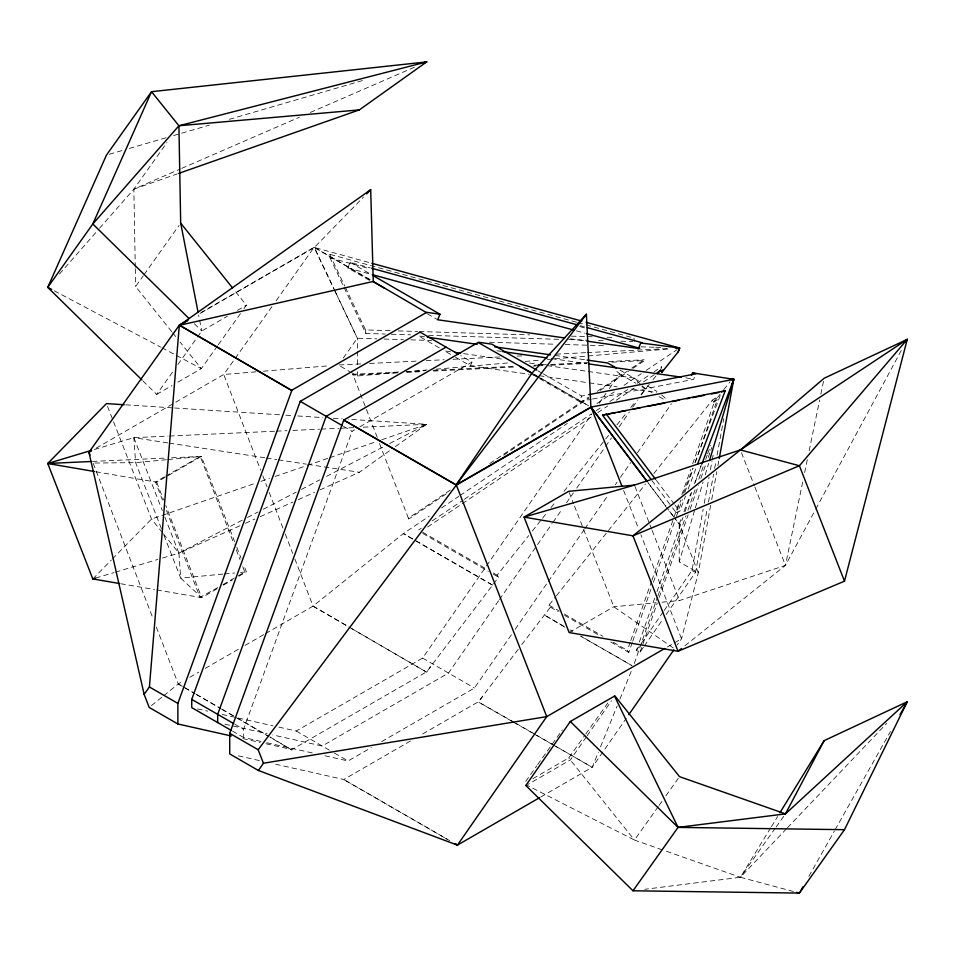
<?xml version="1.0" encoding="UTF-8"?>
<svg xmlns="http://www.w3.org/2000/svg" width="955" height="955" viewBox="0 0 955 955"><rect width="100%" height="100%" fill="white"/><g stroke="black" fill="none" stroke-linecap="round" stroke-linejoin="round"><path stroke-width="0.72" stroke-dasharray="4.78 3.58" d="M664.143 610.555L691.909 570.613L703.178 509.194M704.241 503.345L709.076 477.011M710.413 469.705L712.024 460.931M712.299 459.462L713.099 455.081M666.16 614.566L695.598 572.212L707.404 507.857M708.479 502.008L713.576 474.217M714.65 468.368L715.987 461.05M717.062 455.201L723.771 418.636M710.639 505.398L698.272 572.833L681.524 638.8L677.274 644.912M711.714 499.537L716.823 471.675M717.897 465.813L718.984 459.952M684.974 645.723L785.464 565.372L802.857 481.236M804.647 472.534L807.345 459.474M809.148 450.772L819.641 400.002M820.834 394.2L823.843 379.696M679.22 561.838L679.22 524.044L674.767 518.147L679.22 524.044L698.272 572.833L679.22 561.838L694.989 509.075M695.419 507.654L703.083 481.989M705.22 474.85L708.622 463.45M660.526 370.194L661.72 366.66L654.318 371.638M632.258 642.596L628.82 652.42L627.363 650.391L630.312 641.975M630.801 640.566L651.429 581.655M651.919 580.246L673.538 518.517M674.027 517.121L678.933 503.094M681.882 494.666L690.728 469.418M692.685 463.808L715.773 397.877L717.229 399.894L695.133 463.032M632.747 641.199L651.417 587.886M653.375 582.275L675.973 517.741M676.462 516.333L682.359 499.501M684.819 492.494L693.163 468.642M643.455 647.239L640.089 652.074L636.388 650.486L637.367 647.693M639.337 642.082L655.023 597.257M656.992 591.658L682.98 517.419M684.95 511.808L691.814 492.195M695.24 482.394L701.125 465.586L694.44 483.684M634.251 663.546L657.41 597.412M657.9 596.004L685.976 515.807M687.946 510.173L695.336 489.067M698.785 479.219L703.716 465.145M705.685 459.522L707.166 455.296M707.655 453.888L710.615 445.448M640.089 652.074L657.255 603.047M659.213 597.448L688.149 514.805M690.119 509.194L698.451 485.391M700.898 478.383L706.294 462.972M708.264 457.373L710.222 451.763M710.711 450.366L711.69 447.561M261.002 741.438L243.585 737.523L243.585 729.322L352.097 431.278L354.675 429.798M672.523 507.833L676.116 512.584L680.82 500.11M683.434 493.174L692.829 468.225M694.918 462.674L721.562 391.968M676.116 512.584L679.769 511.331L685.511 496.087M688.125 489.151L696.482 466.971M679.22 524.044L681.321 518.481M683.947 511.522L690.763 493.437M540.852 796.948L592.207 767.307L598.308 752.301M600.528 746.846L617.169 705.924M619.95 699.096L632.15 669.097M369.645 280.484L347.823 267.889L350.103 262.339L370.23 267.878M455.595 357.301L470.409 365.849L471.961 362.076L460.859 355.666M539.599 378.61L579.399 401.589L581.691 396.038L589.008 394.618M592.577 399.023L693.581 379.362L694.953 376.031M661.994 602.199L679.518 600.54L785.464 565.372L815.033 510.495M815.737 509.194L902.32 348.515M808.885 876.284L834.384 831.029M835.112 829.74L890.49 731.482M770.637 827.937L740.4 877.275L644.756 889.308M771.413 826.672L777.621 816.549M278.848 727.137L296.265 731.041L422.611 658.102L591.551 414.291M599.191 403.261L605.983 393.46M609.374 388.566L619.568 373.859L615.235 369.907M351.368 628.414L426.706 672.213L430.407 666.865M498.617 600.779L448.528 673.06L322.181 746.01L272.832 734.932M499.465 599.561L552.097 523.591M552.945 522.373L562.292 508.896M566.53 502.772L573.322 492.971M576.725 488.065L604.742 447.632M605.589 446.415L611.534 437.832M619.174 426.801L629.357 412.106M632.747 407.2L637.845 399.858M641.247 394.952L645.485 388.828L642.238 385.868M381.63 741.617L474.444 688.03L511.808 634.12M515.199 629.226L547.454 582.669M548.313 581.44L583.971 529.989M584.818 528.76L607.738 495.681M615.378 484.651L617.073 482.203M620.475 477.297L630.658 462.602M637.451 452.801L671.413 403.786M512.131 721.395L478.551 702.14L482.251 696.792M636.388 650.486L640.602 644.434M641.438 643.228L663.307 611.761M644.291 646.034L662.794 619.401M586.298 736.985L570.338 759.953L528.031 784.377M587.134 735.78L611.51 700.719M553.458 745.091L592.207 767.307L626.229 718.351M99.607 228.221L133.855 189.162L167.018 142.51M171.721 331.624L135.622 286.524L143.274 275.756M144.121 274.562L178.991 225.511M142.916 380.902L156.668 394.415L174.526 369.299M177.928 364.512L196.635 338.189M197.482 336.996L201.732 331.015L227.266 316.272M217.489 345.901L201.338 368.63L177.093 382.621M218.349 344.695L240.457 313.598M243.859 308.811L246.402 305.218L234.369 290.189M271.948 306.674L223.733 374.491L94.079 449.351M276.246 300.61L314.123 247.321L373.25 281.462M343.287 358.03L357.361 338.225L376.664 338.81M525.763 781.357L536.817 765.803M537.665 764.609L562.328 729.918M532.997 778.588L568.738 757.96L584.89 735.231M585.737 734.037L609.553 700.54M658.258 806.569L634.454 840.066L526.754 785.117M659.105 805.363L662.507 800.588M665.91 795.802L679.518 776.654M775.257 828.224L740.4 877.275L663.725 850.344M776.117 827.03L785.464 813.875M518.171 649.352L478.551 701.686L420.785 735.04M521.764 644.601L550.426 607.165L548.97 605.136L555.464 596.982M265.932 743.742L291.92 749.58L426.706 671.759L498.582 577.226L497.125 575.208L528.688 535.6M532.401 530.944L541.688 519.293M542.619 518.123L547.263 512.298M550.975 507.642L555.619 501.817M563.975 491.336L604.825 440.088M605.745 438.918L608.538 435.42M616.894 424.939L626.17 413.288M630.813 407.475L635.457 401.649M641.032 394.654L649.376 384.173M653.101 379.517L655.882 376.019M556.395 595.813L607.452 531.756M608.383 530.586L645.52 483.994M653.877 473.513L712.358 400.121L715.773 397.877M712.358 400.121L713.827 402.151L720.142 394.224M723.759 389.688L730.086 381.749M59.497 273.978L98.628 229.343M786.466 828.821L740.4 877.275L793.653 891.552M787.481 827.746L886.777 723.293M200.084 313.431L314.35 247.452L363.521 197.04M92.814 578.933L111.353 560.024M112.392 558.973L151.523 519.043L255.415 483.266M151.415 705.614L162.601 696.589M163.723 695.694L178.263 683.959L183.396 680.999M265.562 633.559L313.049 606.139L403.332 533.606L429.225 516.213M319.997 489.903L359.331 472.283L390.595 450.008M395.406 446.57L426.682 424.295L348.109 419.221M450.306 490.058L408.322 518.267L408.728 519.043L448.241 492.494M489.831 463.497L588.626 397.113M597.269 391.299L626.91 371.388M631.852 368.069L644.207 359.76L644.613 360.536L629.787 370.504M503.822 455.153L589.032 397.889M600.146 390.416L628.557 371.328M441.556 507.929L458.818 496.325M460.047 495.49L567.33 423.411M596.923 403.523L614.184 391.92M624.045 385.295L641.318 373.692M646.249 370.373L677.071 349.661M418.744 529.941L421.203 528.282M432.305 520.833L463.139 500.11M464.381 499.274L591.42 413.909M596.35 410.59L601.28 407.284M609.923 401.482L628.426 389.043M637.057 383.242L649.388 374.957M427.601 526.993L591.646 416.762M597.806 412.62L607.678 405.994M616.309 400.193L634.812 387.754M643.443 381.952L654.545 374.491M713.827 402.151L717.229 399.894M201.159 312.548L314.123 247.321L333.844 288.768M237.473 310.375L246.402 305.218M156.668 394.415L171.984 385.569M164.32 476.903L155.486 482.012L162.446 500.074M165.585 476.175L200.275 456.526L234.071 544.183M95.798 471.746L156.668 482.215L166.874 476.318M168.152 475.578L201.338 456.418L234.608 541.628M359.832 426.813L471.961 362.076M217.883 587.552L199.965 597.352L165.669 508.418M223.016 584.591L237.115 576.45M238.404 575.71L244.802 572.009L242.128 565.062M217.048 588.817L201.732 597.651L155.928 589.784M223.434 585.129L232.363 579.971M238.75 576.283L246.402 571.866L243.728 564.99M189.818 677.286L198.807 672.105M205.23 668.393L239.884 648.385M245.017 645.425L264.272 634.299M569.132 632.544L613.802 606.759L656.157 602.748M324.879 755.763L348.109 760.968L371.316 747.574M410.519 740.973L343.764 779.507L274.467 763.964M667.402 646.953L681.524 638.8L640.924 534.812M242.176 520.224L178.919 553.112L159.163 559.033M247.452 517.479L257.993 511.999M263.258 509.254L296.205 492.123M301.482 489.39L319.925 479.792M326.514 476.366L384.507 446.224M389.771 443.478L426.682 424.295L359.784 427.351M239.956 525.763L178.919 553.112L180.686 578.085L201.732 597.651L165.788 505.577M245.387 523.328L254.878 519.078M260.309 516.643L292.863 502.055M298.294 499.632L314.565 492.338M135.276 267.34L133.855 189.162L180.376 168.94M181.748 168.355L299.416 117.214M310.363 112.451L414.363 67.256M133.855 189.162L177.272 173.894M261.025 481.332L269.453 478.431M275.064 476.497L305.946 465.861M307.355 465.383L328.413 458.137M329.809 457.648L376.139 441.699M381.749 439.766L426.682 424.295M94.33 449.519L133.855 437.665L168.044 436.101M95.643 578.085L113.991 572.582M115.4 572.164L157.742 559.463M109.324 154.256L123.613 150.102M129.331 148.431L166.504 137.616M173.643 135.538L209.384 125.141M229.403 119.315L365.204 79.802M579.399 401.589L591.109 399.309M166.48 459.725L135.622 462.638L92.432 463.056M167.949 459.582L201.338 456.418L171.375 457.803M222.945 574.086L180.686 578.085L163.52 534.108M224.401 573.943L234.608 572.976M240.433 572.427L246.402 571.866M351.022 372.355L357.361 376.019L397.447 372.534M406.364 371.758L427.148 369.955M436.053 369.179L510.292 362.721M525.131 361.432L541.461 360.011M547.406 359.498L553.339 358.973M554.831 358.853L669.145 348.909M256.047 371.817L223.733 374.491L260.643 470.206M263.401 371.209L329.499 365.753M360.668 363.903L338.321 365.025L349.745 371.614M369.609 363.461L417.287 361.086M426.228 360.632L444.111 359.749M453.052 359.295L500.73 356.919M517.121 356.108L523.089 355.809M555.87 354.174L585.666 352.682M587.158 352.61L667.617 348.599M377.237 437.366L352.801 374.3L398.892 371.996M406.329 371.626L425.655 370.659M433.093 370.289L516.345 366.135M534.191 365.252L540.136 364.953M541.616 364.882L549.053 364.512M550.546 364.44L587.707 362.578M608.526 361.539L644.207 359.76M397.817 372.844L353.207 375.076L352.801 374.3M406.735 372.402L423.089 371.591M433.498 371.065L516.75 366.923M533.105 366.099L536.077 365.956M537.57 365.884L544.995 365.514M550.951 365.216L586.633 363.437M611.904 362.172L644.613 360.536M169.524 436.041L275.064 431.218M276.544 431.147L286.954 430.681M292.899 430.407L319.65 429.177M321.143 429.117L338.977 428.306M340.469 428.234L353.839 427.625M92.432 461.432L165.418 458.078M345.4 287.443L365.526 329.905L390.882 330.669M398.331 330.896L417.729 331.492M419.221 331.528L529.583 334.883M571.353 336.148L592.231 336.781M607.141 337.234L614.602 337.461M576.569 322.241L329.678 254.269L330.024 257.814L365.861 333.462L385.247 334.047M391.216 334.226L410.602 334.823M428.509 335.36L559.761 339.347M568.702 339.622L586.609 340.159M598.534 340.517L604.503 340.708M620.905 341.198L632.843 341.568M384.089 339.037L403.392 339.622M410.817 339.849L431.6 340.481M489.497 342.236L556.311 344.266M565.217 344.528L605.303 345.746M640.936 346.832L654.294 347.238M655.787 347.286L663.212 347.513M125.738 404.848L173.177 407.904M174.658 408L279.911 414.804M285.843 415.186L291.764 415.58M297.697 415.962L322.897 417.586M333.283 418.254L342.177 418.839M570.529 338.798L586.764 341.114M424.438 336.757L418.565 335.921L439.551 348.038M554.903 355.439L585.678 359.856M496.91 350.76L501.339 351.392M551.524 358.579L586.943 363.652M685.845 377.81L693.581 379.362M450.354 351.726L444.493 350.891L450.665 354.448M463.545 353.613L504.586 359.498M529.512 363.067L536.841 364.106M538.31 364.321L545.639 365.371M547.108 365.586L586.68 371.244M588.149 371.459L633.595 377.965L641.163 384.877M470.409 365.849L529.046 374.253M530.514 374.456L537.844 375.506M539.312 375.721L587.683 382.645M589.151 382.86L617.002 386.847M631.661 388.948L656.586 392.505M161.371 528.604L135.622 462.638L133.855 437.665L167.746 442.869M169.214 443.096L265.013 457.803M266.481 458.03L276.807 459.606M278.275 459.833L306.28 464.142M307.749 464.357L359.331 472.283M120.7 583.72L154.459 589.533M197.554 708.897L207.713 711.177M222.229 714.436L236.745 717.694M238.201 718.017L273.035 725.836M224.926 724.188L267.018 733.631M266.815 742.739L313.264 753.161M242.833 738.561L260.154 742.453M238.368 755.859L260.023 760.717M335.229 291.502L314.35 247.452L371.865 263.282M578.014 322.635L632.556 337.664M580.151 325.679L584.472 326.861M330.024 257.814L370.206 268.88M579.781 326.586L585.522 328.174M347.823 267.889L370.827 274.216M576.426 330.836L585.057 333.211M662.328 849.855L634.454 840.066L568.738 757.96M691.909 570.613L695.598 572.212M54.316 290.845L160.643 347.095M161.956 347.787L175.087 354.735M176.4 355.427L201.338 368.63L180.053 342.033M534.084 374.539L536.662 376.019M537.952 376.759L588.328 405.636M564.871 627.149L544.219 614.948L564.871 626.874M580.354 636.03L631.971 665.623L581.643 636.555M513.42 722.135L532.795 733.237M534.084 733.977L552.169 744.351M444.505 837.714L343.764 779.507L447.083 839.159M445.794 838.454L449.662 840.675M620.01 370.122L640.996 382.239M647.168 385.808L657.04 391.502M619.568 373.859L635.612 383.122M641.784 386.691L651.656 392.386M659.069 396.671L665.241 400.229M350.103 262.339L370.647 274.192M538.035 370.838L541.891 373.059M543.168 373.799L581.691 396.038M534.573 374.599L539.694 377.547M540.972 378.287L590.906 407.117M427.422 313.849L437.688 319.77M533.177 374.909L538.322 377.87M343.454 426.3L352.097 431.278M422.588 532.174L486.847 569.264M493.269 572.976L497.125 575.208M548.97 605.136L559.248 611.069M564.393 614.041L602.939 636.293M613.229 642.226L627.363 650.391M422.767 533.451L488.303 571.293M493.449 574.265L498.582 577.226M550.426 607.165L558.138 611.618M564.56 615.318L600.54 636.102M610.83 642.035L628.82 652.42M570.028 629.858L572.606 631.351M422.611 658.102L474.444 688.03M294.868 558.973L313.049 606.139L426.706 672.213M514.709 722.565L478.551 702.14M515.998 723.305L535.373 734.49M536.674 735.243L554.748 745.676M556.037 746.428L592.207 767.307M296.265 731.041L329.594 750.284M334.525 753.137L348.109 760.968M156.334 627.089L178.263 683.959L183.432 686.943M184.721 687.684L195.059 693.652M196.348 694.392L220.892 708.562M222.181 709.314L236.386 717.515M237.676 718.255L268.677 736.15M269.967 736.902L291.92 750.033L270.205 737.403M234.942 724.332L243.585 729.322M232.483 731.112L243.585 737.523M314.35 247.452L371.805 280.854M313.049 606.139L350.091 627.662M178.263 683.959L183.372 686.932M184.649 687.672L194.868 693.605M196.145 694.357L220.402 708.455M221.679 709.195L268.94 736.663M673.203 647.908L613.802 606.759L574.098 505.064M661.672 394.904L667.079 399.847M194.331 323.733L201.732 331.015L198.604 314.971M162.481 532.663L151.523 519.043L113.43 421.465M163.4 533.797L178.919 553.112L164.964 517.371M172.64 332.782L176.353 337.401M656.431 480.437L674.385 504.204M675.28 505.386L679.769 511.331M651.883 480.496L671.628 506.639M673.872 516.965L666.733 507.511L673.884 516.965M334.477 290.105L357.361 338.225L357.361 349.852M329.678 254.269L344.767 286.118M335.862 292.839L357.361 338.225M741.474 452.67L754.343 485.653M754.88 487.038L785.464 565.372M634.991 486.465L649.472 523.579M650.009 524.952L651.62 529.07M652.158 530.443L679.518 600.54M623.603 490.44L638.764 529.261M569.276 492.696L573.561 503.691M236.745 547.131L241.042 558.126M156.668 482.215L163.639 500.074M133.855 437.665L162.29 510.507M107.533 406.341L112.893 420.093M379.493 443.514L408.728 519.043M262.78 475.757L267.054 486.847M269.191 492.398L283.098 528.461M285.247 534.012L292.731 553.434M236.219 549.746L239.98 559.487M93.22 463.414L152.597 617.372M633.989 338.058L634.335 341.615M365.526 329.905L365.861 333.462M135.3 268.821L135.622 286.524M357.361 351.309L357.361 365.837M357.361 371.65L357.361 376.019M492.374 585.021L403.332 533.606L492.374 585.021M665.838 506.329L648.003 482.705L665.874 506.353"/><path stroke-width="1.43" d="M231.289 735.971L177.869 723.986L149.183 707.428L144.145 694.369L149.41 686.967L179.337 325.142L188.326 319.961M657.732 373.692L660.526 370.194L661.982 372.223L678.241 351.822L679.542 348.002L586.084 322.277M719.246 458.484L733.774 379.314L692.554 372.892L691.647 375.112M844.483 581.177L907.25 339.371L824.141 378.252L740.4 449.924L632.986 535.827L524.068 517.109L569.132 632.544L678.05 651.274L844.483 581.177L799.407 465.742L740.4 449.924L634.454 485.092L524.068 517.109L568.738 491.312L634.454 485.092M679.28 349.506L679.542 348.002L675.09 347.871M709.481 460.596L733.774 379.314L730.921 379.219M661.982 372.223L662.782 369.872M678.241 351.822L679.542 348.002L640.721 342.964L638.429 348.515L586.764 341.114M731.793 384.937L733.774 379.314L731.124 379.433M679.077 349.614L679.542 348.002M177.869 723.986L177.869 703.393L291.92 390.141L426.706 312.321L439.98 314.219L437.688 319.77L564.632 337.951M231.241 730.396L191.74 707.595L191.74 699.382L300.252 401.351L420.128 332.149L458.388 354.233M539.575 797.688L457.421 845.127L258.399 770.482L229.713 753.925L229.713 733.333L343.764 420.069L478.551 342.248L491.813 344.146L536.758 370.098M697.532 464.202L725.215 390.726L602.521 415.15L650.988 479.315M701.782 464.202L733.774 379.314L730.921 379.541M899.968 714.686L907.25 701.758L785.464 813.875L679.518 776.654L614.865 695.885L570.314 721.503L525.835 785.499L632.986 890.788L799.407 893.092L844.483 829.692L907.25 701.758L824.141 740.638L779.937 812.753M824.141 740.638L785.464 813.875L678.05 827.388L632.986 890.788M905.841 341.974L907.25 339.371L740.4 449.924M800.135 891.803L803.06 886.622M586.406 314.231L456.12 484.937L590.906 407.117L647.192 481.571L590.906 407.117L586.406 314.231L532.007 373.119L456.12 484.937L343.764 420.069L456.347 485.068L546.738 716.62L457.421 845.127L454.831 843.647L457.421 845.127M258.399 770.482L263.437 763.236L546.738 716.62L664.835 648.433M628.784 714.674L673.872 649.818M263.437 763.236L258.172 749.759L456.347 485.068L591.133 407.248L621.98 486.286M907.25 339.371L799.407 465.742L632.986 535.827L678.05 651.274L681.512 648.505M178.669 173.404L359.331 109.897L426.682 61.908L178.919 125.762L92.814 223.971L47.75 287.371L141.865 379.863M366.601 193.889L370.695 189.687L373.25 281.462L426.706 312.774M119.232 583.469L92.814 578.933L47.75 463.485L106.459 403.595L124.246 404.741M370.695 189.687L179.564 325.273L291.92 390.583L179.337 325.142L88.946 452.312L144.145 694.369M657.016 372.832L660.717 370.349M187.264 320.832L179.564 325.273L373.25 281.462M91.513 450.832L88.946 452.312L90.021 455.093M446.045 347.107L326.18 416.32L217.668 714.352L217.668 722.565M423.936 63.102L426.682 61.908L151.523 91.692L106.459 155.092L47.75 287.371L51.689 289.449M525.835 785.499L526.754 785.117M721.562 391.968L725.215 390.726M94.342 471.495L47.75 463.485L91.501 450.366M92.814 578.933L95.643 578.085M423.817 62.744L426.682 61.908M640.721 342.964L641.975 342.702L587.337 327.661M638.429 348.515L639.695 348.253L586.489 333.605M589.008 394.618L695.873 373.811L692.554 372.892M590.906 407.117L733.774 379.314M602.521 415.15L605.422 414.577M608.323 414.016L615.581 412.608M618.494 412.035L625.752 410.626M633.01 409.206L640.268 407.797M647.526 406.388L664.943 402.998M672.201 401.577L679.459 400.169M686.729 398.76L689.629 398.187M692.53 397.626L704.145 395.37M711.403 393.949L718.661 392.541M189.042 318.54L92.814 223.971L151.523 91.692L178.919 125.762L359.331 109.897M47.75 463.485L90.94 461.504M570.314 721.503L678.05 827.388L844.483 829.692M427.363 337.187L477.202 344.313M494.797 346.832L550.498 354.818M587.146 360.059L607.667 362.995L616.309 367.985M502.819 351.607L547.096 357.946M588.423 363.867L681.416 377.177M454.747 352.359L460.62 353.195M796.53 892.316L799.407 893.092M371.865 263.282L581.774 321.083M371.674 268.271L577.274 324.879M372.259 274.622L573.549 330.036M519.878 366.398L532.795 373.799M373.214 275.673L439.98 314.219M532.007 373.119L478.551 342.702M300.252 401.351L342.224 425.584M191.74 699.382L233.712 723.615M149.41 686.967L177.869 703.393M229.713 733.333L258.172 749.759M373.083 281.594L384.579 288.279M678.062 348.312L679.077 349.279M178.919 125.762L180.686 223.124L232.519 287.873M606.174 413.897L655.536 479.243M614.495 695.992L678.05 827.388M180.686 223.124L198.043 312.058"/></g></svg>
